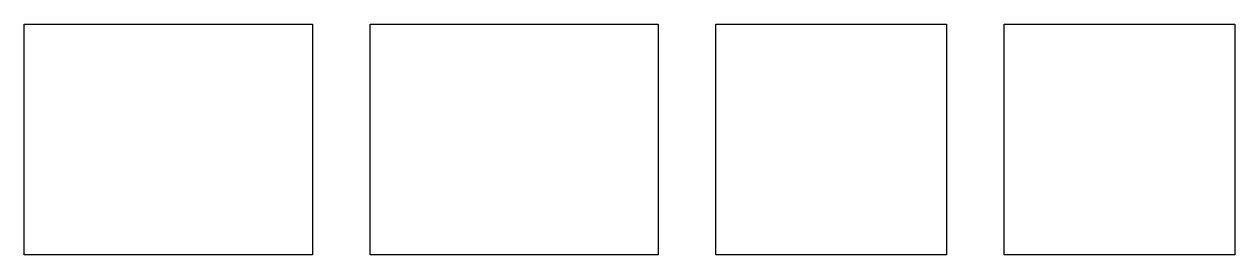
# Model space of a CAD drawing. Header units: millimetres. Extents: x 0 to 105, y 0 to 20.
import ezdxf

# ---------------------------------------------------------------- set-up
doc = ezdxf.new("R2010")
doc.units = ezdxf.units.MM
doc.layers.get('0').update_dxf_attribs({"linetype": 'CONTINUOUS'})

msp = doc.modelspace()

# ---------------------------------------------------------------- linework, layer by layer
for points in [[(0, 20), (25, 20), (25, 0), (0, 0)], [(30, 20), (55, 20), (55, 0), (30, 0)], [(60, 20), (80, 20), (80, 0), (60, 0)], [(85, 20), (105, 20), (105, 0), (85, 0)]]:
    msp.add_lwpolyline(points, close=True)

doc.saveas('drawing.dxf')
